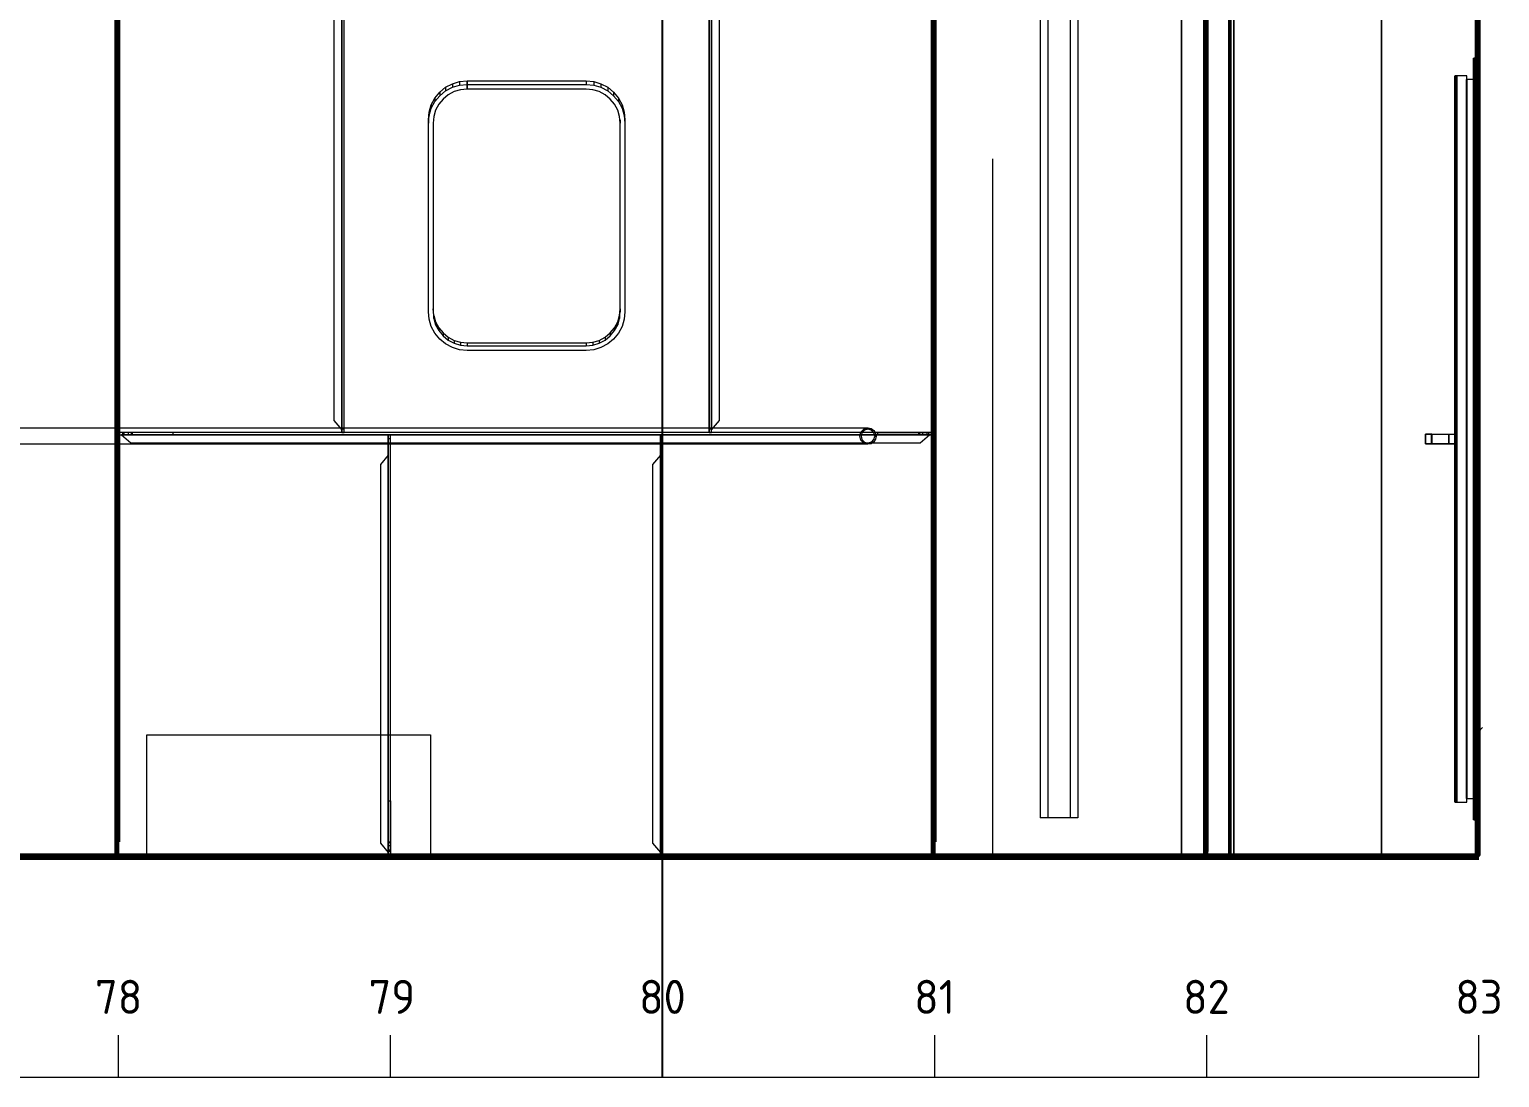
# Model space of a CAD drawing. Header units: millimetres. Extents: x -35117 to 70520, y -28859 to 27816.
# Drawn here: x 66736 to 70520, y -10309 to -7611 of the extents above; entities that cross this region are included whole.
import ezdxf

# ---------------------------------------------------------------- set-up
doc = ezdxf.new("R2010")
doc.units = ezdxf.units.MM
for name, color, linetype in [('-1', 7, 'Continuous'), ('-1102', 7, 'Continuous'), ('-1109', 7, 'Continuous'), ('-1114', 7, 'Continuous'), ('-1513', 7, 'Continuous'), ('PIPE_VENT', 251, 'Continuous')]:
    doc.layers.add(name, color=color, linetype=linetype)
doc.layers.add('Hull', color=1, linetype='Continuous', lineweight=40)
doc.layers.add('Other', color=3, linetype='Continuous', lineweight=60)
doc.styles.add('SIMPLEX', font='simplex.shx', dxfattribs={"width": 0.9, "height": 50})
doc.styles.add('Style_GOST_type_B', font='GOST type B')
doc.dimstyles.new('М_20 -1', dxfattribs={"dimscale": 0, "dimtxt": 50, "dimasz": 50, "dimexe": 50, "dimexo": 0, "dimgap": 25, "dimtad": 1, "dimdec": 0, "dimrnd": 5, "dimdsep": 46, "dimtxsty": 'SIMPLEX', "dimcen": 50, "dimclrd": 1, "dimclre": 1, "dimclrt": 3, "dimadec": 0, "dimazin": 0, "dimtfac": 1, "dimtdec": 0, "dimtmove": 0, "dimatfit": 3, "dimfxl": 1, "dimtolj": 1, "dimtzin": 0, "dimarcsym": 0})

# ---------------------------------------------------------------- blocks, each defined once
blk = doc.blocks.new('*D305')
at = {"layer": 'Defpoints', "color": 0, "linetype": 'Continuous'}
for p in [(68229.6, -7318.9), (68365.8, -7450.8), (68365.8, -10309.1)]:
    blk.add_point(p, dxfattribs=at)
at = {"layer": 'Hull', "color": 1, "linetype": 'Continuous', "lineweight": -2}
for p, q in [((68229.6, -7318.9), (68229.6, -7500.8)), ((68365.8, -10309.1), (68365.8, -7400.8)), ((68179.6, -7450.8), (68129.6, -7450.8)), ((68229.6, -7450.8), (68365.8, -7450.8)), ((68415.8, -7450.8), (68623, -7450.8))]:
    blk.add_line(p, q, dxfattribs=at)
at = {"layer": 'Hull', "color": 1, "linetype": 'Continuous'}
for points in [[(68179.6, -7442.4), (68179.6, -7459.1), (68229.6, -7450.8)], [(68415.8, -7442.4), (68415.8, -7459.1), (68365.8, -7450.8)]]:
    blk.add_solid(points, dxfattribs=at)
at = {"layer": 'Hull', "color": 3, "linetype": 'Continuous', "lineweight": 9, "insert": (68544.4, -7400.8), "char_height": 50, "attachment_point": 5, "style": 'SIMPLEX'}
blk.add_mtext('\\A1;135', dxfattribs=at)

msp = doc.modelspace()

# ---------------------------------------------------------------- linework, layer by layer
at = {"layer": '-1', "color": 1, "lineweight": 0}
for p, q in [((66965.81, -10309.107), (66965.81, -10199.732)), ((67665.81, -10309.107), (67665.81, -10199.732)), ((68365.81, -10309.107), (68365.81, -10199.732)), ((69065.81, -10309.107), (69065.81, -10199.732)), ((69765.81, -10309.107), (69765.81, -10199.732)), ((70465.81, -10309.107), (70465.81, -10199.732)), ((70465.81, -10309.107), (50582.729, -10309.107))]:
    msp.add_line(p, q, dxfattribs=at)
at = {"layer": '-1102', "color": 3, "lineweight": 0}
for p, q in [((70459.811, -8356.897), (70465.811, -8356.897)), ((70459.811, -9092.524), (70465.811, -9092.524)), ((66959.811, -9701.899), (66965.811, -9701.899)), ((66959.811, -9704.56), (66965.811, -9704.56)), ((66959.811, -9712.146), (66965.811, -9712.146)), ((66965.811, -9701.899), (66965.811, -9704.56)), ((66965.811, -9704.56), (66965.811, -9712.146)), ((66965.811, -9712.146), (66965.811, -9723.505)), ((69059.811, -9701.899), (69065.81, -9701.899)), ((69059.811, -9704.56), (69065.81, -9704.56)), ((69059.811, -9712.146), (69065.81, -9712.146)), ((69065.81, -9701.899), (69065.81, -9704.56)), ((69065.81, -9704.56), (69065.81, -9712.146)), ((69065.81, -9712.146), (69065.81, -9723.505)), ((66959.811, -9723.505), (66965.811, -9723.505)), ((67925.811, -9743.897), (67695.811, -9743.897)), ((69059.811, -9723.505), (69065.81, -9723.505)), ((69760.81, -9726.899), (69765.811, -9726.899))]:
    msp.add_line(p, q, dxfattribs=at)
for points in [[(66965.811, -9723.505), (66965.811, -9736.896), (66959.811, -9736.896)], [(69065.81, -9723.505), (69065.81, -9736.896), (69059.811, -9736.896)], [(69765.811, -9726.899), (69765.811, -9736.896), (69760.81, -9736.896)]]:
    msp.add_lwpolyline(points, dxfattribs=at)
at = {"layer": '-1109', "color": 1, "lineweight": 0}
for p, q in [((67659.811, -8707.05), (67639.81, -8730.884)), ((70465.811, -9401.899), (70465.811, -9407.898)), ((70465.811, -9417.896), (70465.811, -9726.899))]:
    msp.add_line(p, q, dxfattribs=at)
at = {"layer": '-1114', "color": 4, "lineweight": 0}
for p, q in [((66965.811, -8648.899), (66965.811, -8654.899)), ((66965.811, -8648.899), (66965.811, -8654.899)), ((69059.811, -8648.899), (69059.811, -8654.899))]:
    msp.add_line(p, q, dxfattribs=at)
at = {"layer": '-1513', "color": 34, "lineweight": 0}
for p, q in [((69700.682, -9736.921), (69700.682, -7143.561)), ((69700.682, -7143.561), (69700.682, -9736.921)), ((69415.811, -9743.897), (66665.811, -9743.897)), ((70465.801, -9736.933), (70465.801, -9736.945))]:
    msp.add_line(p, q, dxfattribs=at)
at = {"layer": 'Hull', "color": 4, "linetype": 'Continuous', "lineweight": 50}
for p, q in [((69760.81, -7143.897), (69760.81, -9736.896)), ((69765.631, -7143.561), (69765.631, -9736.921)), ((69765.631, -9736.921), (69765.631, -7143.561)), ((69765.67, -9736.921), (69765.67, -7143.561)), ((69765.67, -7143.561), (69765.67, -9736.921)), ((70465.834, -9736.921), (70465.801, -7143.897)), ((70465.801, -7143.897), (70465.834, -9736.921)), ((70465.801, -9736.945), (70465.801, -7143.897)), ((70465.801, -7143.897), (70465.801, -9736.933)), ((69765.811, -7153.898), (69765.811, -9726.899)), ((66959.811, -7351.899), (66959.811, -9736.896)), ((69059.811, -7351.899), (69059.811, -9736.896)), ((70465.811, -7411.896), (70465.811, -8356.897)), ((70459.811, -9092.524), (70459.811, -7621.271)), ((70459.811, -7621.271), (70465.811, -7621.271)), ((70465.811, -8356.897), (70465.811, -9301.899)), ((70459.811, -9301.899), (70465.811, -9301.899)), ((70465.811, -9407.898), (70465.811, -9401.899)), ((63525.772, -9743.897), (70466.028, -9743.897)), ((70465.996, -9736.896), (65765.811, -9736.896)), ((65765.811, -9743.897), (70466.028, -9743.897)), ((69759.811, -9743.897), (69765.811, -9743.897)), ((70459.811, -9743.897), (70465.811, -9743.897)), ((70465.801, -9736.933), (70465.996, -9736.933))]:
    msp.add_line(p, q, dxfattribs=at)
at = {"layer": 'Hull', "color": 86, "linetype": 'Continuous', "lineweight": 9}
for p, q in [((67539.81, -7538.898), (67539.81, -8648.899)), ((67539.81, -8641.749), (67539.81, -7546.048)), ((67545.811, -8638.898), (67545.811, -7548.899)), ((68485.811, -8648.899), (68485.811, -7538.898)), ((68491.81, -7546.048), (68491.81, -8641.749)), ((68491.81, -7546.048), (68491.81, -8641.749)), ((68491.81, -8638.898), (68491.81, -7548.899)), ((67519.811, -7569.883), (67519.811, -8617.911)), ((69215.81, -9736.896), (69215.81, -7943.897)), ((69215.81, -9736.896), (69215.81, -7943.897)), ((67519.811, -8617.911), (67539.81, -8641.749)), ((66975.811, -8648.899), (66965.811, -8648.899)), ((66965.811, -8648.899), (66965.811, -8654.899)), ((66979.205, -8648.899), (66965.811, -8648.899)), ((66965.811, -8648.899), (66965.811, -8654.899)), ((66965.811, -8654.899), (66975.811, -8654.899)), ((66965.811, -8654.899), (66979.205, -8654.899)), ((66972.961, -8654.899), (66996.797, -8674.897)), ((69052.66, -8654.899), (66972.961, -8654.899)), ((66972.961, -8654.899), (66996.797, -8674.897)), ((66975.811, -8648.899), (66975.811, -8654.899)), ((67105.811, -8648.899), (66975.811, -8648.899)), ((66975.811, -8654.899), (67105.811, -8654.899)), ((66979.205, -8648.899), (66979.205, -8654.899)), ((66990.559, -8648.899), (66979.205, -8648.899)), ((66979.205, -8654.899), (66990.559, -8654.899)), ((66990.559, -8648.899), (66990.559, -8654.899)), ((66998.147, -8648.899), (66990.559, -8648.899)), ((66990.559, -8654.899), (66998.147, -8654.899)), ((66998.147, -8648.899), (66998.147, -8654.899)), ((67000.811, -8648.899), (66998.147, -8648.899)), ((66998.147, -8654.899), (67000.811, -8654.899)), ((67000.811, -8648.899), (67000.811, -8654.899)), ((69024.811, -8648.899), (67000.811, -8648.899)), ((67000.811, -8654.899), (69024.811, -8654.899)), ((67105.811, -8654.899), (67105.811, -8648.899)), ((67539.81, -8638.898), (67545.811, -8638.898)), ((67539.81, -8648.899), (67539.81, -8638.898)), ((68485.811, -8638.898), (68491.81, -8638.898)), ((68919.81, -8654.899), (68919.81, -8648.899)), ((68919.81, -8648.899), (69049.811, -8648.899)), ((68919.81, -8654.899), (68919.81, -8648.899)), ((69049.811, -8654.899), (68919.81, -8654.899)), ((69024.811, -8654.899), (69024.811, -8648.899)), ((69027.475, -8648.899), (69024.811, -8648.899)), ((69024.811, -8654.899), (69027.475, -8654.899)), ((69027.475, -8654.899), (69027.475, -8648.899)), ((69035.062, -8648.899), (69027.475, -8648.899)), ((69027.475, -8654.899), (69035.062, -8654.899)), ((69035.062, -8654.899), (69035.062, -8648.899)), ((69046.416, -8648.899), (69035.062, -8648.899)), ((69035.062, -8654.899), (69046.416, -8654.899)), ((69046.416, -8654.899), (69046.416, -8648.899)), ((69059.811, -8648.899), (69046.416, -8648.899)), ((69046.416, -8654.899), (69059.811, -8654.899)), ((69049.811, -8648.899), (69049.811, -8654.899)), ((69049.811, -8648.899), (69059.811, -8648.899)), ((69059.811, -8654.899), (69049.811, -8654.899)), ((69059.811, -8654.899), (69059.811, -8648.899)), ((67665.811, -8664.896), (67659.811, -8664.896)), ((67665.811, -9701.899), (67665.811, -8664.896)), ((68365.81, -8664.896), (68359.811, -8664.896)), ((68365.81, -9701.899), (68365.81, -8664.896)), ((67639.81, -8730.884), (67639.81, -9705.909)), ((67659.811, -9729.749), (67659.811, -8707.05)), ((68359.811, -8707.05), (68339.811, -8730.884)), ((68339.811, -8730.884), (68339.811, -9705.909)), ((68359.811, -9729.749), (68359.811, -8707.05)), ((70475.811, -9407.898), (70465.811, -9417.896)), ((67639.81, -9705.909), (67659.811, -9729.749)), ((67659.811, -9701.899), (67665.811, -9701.899)), ((67665.811, -9704.56), (67659.811, -9704.56)), ((67665.811, -9712.146), (67659.811, -9712.146)), ((67665.811, -9704.56), (67665.811, -9701.899)), ((67665.811, -9712.146), (67665.811, -9704.56)), ((67665.811, -9723.505), (67665.811, -9712.146)), ((68339.811, -9705.909), (68359.811, -9729.749)), ((68359.811, -9701.899), (68365.81, -9701.899)), ((68365.81, -9704.56), (68359.811, -9704.56)), ((68365.81, -9712.146), (68359.811, -9712.146)), ((68365.81, -9704.56), (68365.81, -9701.899)), ((68365.81, -9712.146), (68365.81, -9704.56)), ((68365.81, -9723.505), (68365.81, -9712.146)), ((67665.811, -9723.505), (67659.811, -9723.505)), ((67665.811, -9726.899), (67659.811, -9726.899)), ((67659.811, -9743.897), (67665.811, -9743.897)), ((68365.81, -9723.505), (68359.811, -9723.505)), ((68365.81, -9726.899), (68359.811, -9726.899)), ((68359.811, -9743.897), (68365.81, -9743.897))]:
    msp.add_line(p, q, dxfattribs=at)
at = {"layer": 'Hull', "color": 4, "linetype": 'Continuous', "lineweight": 50}
for points in [[(69700.682, -7143.561), (69760.682, -7143.561), (69760.682, -9736.921), (69700.682, -9736.921)], [(69760.81, -9736.896), (69760.81, -9726.899), (69760.81, -7153.898), (69760.81, -7143.897)], [(69765.631, -7143.561), (69825.631, -7143.561), (69825.631, -9736.921), (69765.631, -9736.921)], [(70459.811, -9736.896), (70459.811, -9301.899), (70459.811, -8356.897), (70459.811, -7411.896), (70459.811, -7143.897)], [(70459.811, -7143.897), (70459.811, -7411.896), (70459.811, -8356.897)], [(70459.811, -8356.897), (70459.811, -7621.271), (70459.811, -7143.897)], [(70465.811, -7621.271), (70465.811, -7143.897), (70459.811, -7143.897)], [(70459.811, -7153.898), (70459.811, -9726.899), (70459.811, -9736.896)], [(66959.811, -7351.899), (66965.811, -7351.899), (66965.811, -9701.899)], [(66959.811, -9736.896), (66959.811, -9723.505), (66959.811, -9712.146), (66959.811, -9704.56), (66959.811, -9701.899), (66959.811, -7351.899)], [(69059.811, -7351.899), (69065.81, -7351.899), (69065.81, -9701.899)], [(69059.811, -9736.896), (69059.811, -9723.505), (69059.811, -9712.146), (69059.811, -9704.56), (69059.811, -9701.899), (69059.811, -7351.899)], [(70459.811, -7621.271), (70459.811, -8356.897), (70459.811, -9092.524)], [(70459.811, -9092.524), (70465.811, -9092.524), (70465.811, -7621.271), (70459.811, -7621.271)], [(70465.811, -7621.271), (70465.811, -8356.897), (70459.811, -8356.897)], [(70459.811, -9736.896), (70459.811, -9092.524), (70459.811, -8356.897)], [(70459.811, -8356.897), (70459.811, -9301.899), (70459.811, -9736.896)], [(70465.811, -9092.524), (70465.811, -9736.896), (70459.811, -9736.896)], [(70465.811, -9301.899), (70465.811, -9736.896), (70459.811, -9736.896)], [(69265.81, -9736.896), (70465.996, -9736.896)], [(70465.996, -9736.945), (70465.801, -9736.945)]]:
    msp.add_lwpolyline(points, dxfattribs=at)
at = {"layer": 'Hull', "color": 86, "linetype": 'Continuous', "lineweight": 9}
for points in [[(67539.81, -7546.048), (67519.811, -7569.883), (67519.811, -8617.911), (67539.81, -8641.749)], [(67539.81, -8638.898), (67539.81, -7548.899), (67539.81, -7538.898)], [(68485.811, -7548.899), (68485.811, -8638.898), (68485.811, -8648.899)], [(68491.81, -8641.749), (68511.811, -8617.911), (68511.811, -7569.883), (68491.81, -7546.048)], [(66996.797, -8674.897), (69028.824, -8674.897), (69052.66, -8654.899)], [(67539.81, -8648.899), (67545.811, -8648.899), (67545.811, -8638.898)], [(67665.811, -8664.896), (67665.811, -8654.899), (67659.811, -8654.899)], [(67659.811, -9701.899), (67659.811, -8664.896), (67659.811, -8654.899)], [(67659.811, -8654.899), (67659.811, -8674.897), (67659.811, -8684.464), (67659.811, -8692.576), (67659.811, -8697.995), (67659.811, -8699.897), (67659.811, -9736.896)], [(68365.81, -8664.896), (68365.81, -8654.899), (68359.811, -8654.899)], [(68359.811, -9701.899), (68359.811, -8664.896), (68359.811, -8654.899)], [(68359.811, -8654.899), (68359.811, -8674.897), (68359.811, -8684.464), (68359.811, -8692.576), (68359.811, -8697.995), (68359.811, -8699.897), (68359.811, -9736.896)], [(68485.811, -8648.899), (68491.81, -8648.899), (68491.81, -8638.898)], [(67659.811, -8707.05), (67639.81, -8730.884), (67639.81, -9705.909), (67659.811, -9729.749)], [(68359.811, -8707.05), (68339.811, -8730.884), (68339.811, -9705.909), (68359.811, -9729.749)], [(70465.811, -9726.899), (70465.811, -9417.896), (70475.811, -9407.898)], [(67659.811, -9596.9), (67665.811, -9596.9), (67665.811, -9726.899)], [(67659.811, -9736.896), (67659.811, -9602.045), (67659.811, -9596.9)], [(67659.811, -9596.9), (67659.811, -9726.899), (67659.811, -9736.896)], [(68359.811, -9596.9), (68365.81, -9596.9), (68365.81, -9726.899)], [(68359.811, -9736.896), (68359.811, -9602.045), (68359.811, -9596.9)], [(68359.811, -9596.9), (68359.811, -9726.899), (68359.811, -9736.896)], [(67659.811, -9736.896), (67659.811, -9723.505), (67659.811, -9712.146), (67659.811, -9704.56), (67659.811, -9701.899)], [(68359.811, -9736.896), (68359.811, -9723.505), (68359.811, -9712.146), (68359.811, -9704.56), (68359.811, -9701.899)], [(67659.811, -9736.896), (67665.811, -9736.896), (67665.811, -9723.505)], [(67665.811, -9726.899), (67665.811, -9736.896), (67659.811, -9736.896)], [(68359.811, -9736.896), (68365.81, -9736.896), (68365.81, -9723.505)], [(68365.81, -9726.899), (68365.81, -9736.896), (68359.811, -9736.896)]]:
    msp.add_lwpolyline(points, dxfattribs=at)
at = {"layer": 'Other', "color": 5, "linetype": 'Continuous', "lineweight": 20}
for p, q in [((70452.893, -7685.257), (70452.893, -9645.258)), ((67807.256, -7759.98), (67824.543, -7750.727)), ((67824.543, -7750.727), (67843.303, -7745.029)), ((67824.543, -7750.727), (67824.543, -7759.964)), ((67843.303, -7745.029), (67862.811, -7743.104)), ((67843.303, -7745.029), (67843.303, -7754.279)), ((67862.811, -7752.359), (67862.811, -7743.104)), ((67862.811, -7743.104), (67862.811, -7755.121)), ((67862.811, -7743.104), (68168.811, -7743.104)), ((67862.812, -7752.359), (67862.812, -7743.104)), ((68168.811, -7743.104), (68168.811, -7752.359)), ((68168.811, -7743.104), (68188.32, -7745.026)), ((68188.32, -7745.026), (68188.32, -7754.279)), ((68188.32, -7745.026), (68207.08, -7750.727)), ((68207.08, -7750.727), (68207.08, -7759.961)), ((68207.08, -7750.727), (68224.369, -7759.98)), ((70404.893, -7730.262), (70404.893, -9600.263)), ((70409.893, -7730.259), (70409.893, -9600.257)), ((70434.893, -7740.259), (70434.893, -9590.259)), ((67770.422, -7804.92), (67779.664, -7787.607)), ((67779.664, -7787.607), (67792.102, -7772.434)), ((67779.664, -7787.607), (67779.664, -7796.744)), ((67792.102, -7772.434), (67807.256, -7759.98)), ((67792.102, -7772.434), (67792.102, -7781.611)), ((67807.256, -7759.98), (67807.256, -7769.19)), ((68224.369, -7759.98), (68224.369, -7769.19)), ((68224.369, -7759.98), (68239.521, -7772.434)), ((68239.521, -7772.434), (68239.521, -7781.611)), ((68239.521, -7772.434), (68251.957, -7787.607)), ((68251.957, -7787.607), (68251.957, -7796.744)), ((68251.957, -7787.607), (68261.199, -7804.92)), ((67762.811, -7843.241), (67764.732, -7823.703)), ((67764.732, -7823.703), (67770.422, -7804.92)), ((67764.732, -7823.703), (67764.732, -7832.743)), ((67770.422, -7804.92), (67770.422, -7814.008)), ((68261.199, -7804.92), (68261.199, -7814.008)), ((68261.199, -7804.92), (68266.889, -7823.703)), ((68266.889, -7823.703), (68266.889, -7832.743)), ((67762.811, -7843.241), (67762.811, -7852.225)), ((67776.502, -8347.098), (67774.81, -8329.908)), ((67776.502, -8354.703), (67776.502, -8347.098)), ((67776.502, -8347.098), (67781.51, -8363.63)), ((68250.113, -8363.63), (68255.121, -8347.098)), ((68255.121, -8347.098), (68256.811, -8329.908)), ((68255.121, -8347.098), (68255.121, -8354.703)), ((68256.811, -8329.908), (68256.811, -8337.558)), ((67781.51, -8363.63), (67781.51, -8371.189)), ((67781.51, -8363.63), (67789.641, -8378.867)), ((67789.641, -8378.867), (67789.641, -8386.38)), ((67789.641, -8378.867), (67800.586, -8392.218)), ((67800.586, -8392.218), (67800.586, -8399.698)), ((67800.586, -8392.218), (67813.922, -8403.177)), ((68217.701, -8403.177), (68231.037, -8392.218)), ((68231.037, -8392.218), (68241.98, -8378.867)), ((68231.037, -8392.218), (68231.037, -8399.698)), ((68241.98, -8378.867), (68250.113, -8363.63)), ((68241.98, -8378.867), (68241.98, -8386.38)), ((68250.113, -8363.63), (68250.113, -8371.189)), ((67813.922, -8403.177), (67813.922, -8410.627)), ((67813.922, -8403.177), (67829.135, -8411.319)), ((67829.135, -8411.319), (67829.135, -8418.747)), ((67829.135, -8411.319), (67845.643, -8416.333)), ((67845.643, -8416.333), (67845.643, -8423.749)), ((67845.643, -8416.333), (67862.811, -8418.027)), ((67862.811, -8418.027), (67862.811, -8425.437)), ((67862.811, -8418.027), (68168.811, -8418.027)), ((68168.811, -8418.027), (68185.979, -8416.333)), ((68168.811, -8418.027), (68168.811, -8425.437)), ((68185.979, -8416.333), (68202.486, -8411.319)), ((68185.979, -8416.333), (68185.979, -8423.749)), ((68202.486, -8411.319), (68217.701, -8403.177)), ((68202.486, -8411.319), (68202.486, -8418.747)), ((68217.701, -8403.177), (68217.701, -8410.627)), ((70328.807, -8677.759), (70328.807, -8652.759)), ((70328.892, -8652.759), (70328.892, -8677.759)), ((70328.768, -8677.759), (70388.746, -8677.759)), ((70404.748, -8677.759), (70344.768, -8677.759)), ((70344.768, -8677.759), (70344.807, -8677.759)), ((70388.746, -8677.759), (70388.732, -8677.759)), ((70404.893, -9600.263), (70409.893, -9600.263)), ((70409.893, -9600.257), (70434.893, -9600.257)), ((70434.893, -9590.259), (70452.893, -9590.259)), ((70452.893, -9645.258), (70459.893, -9645.258))]:
    msp.add_line(p, q, dxfattribs=at)
for points in [[(70452.893, -9645.258), (70452.766, -9645.258), (70452.752, -9640.839), (70452.74, -9627.753), (70452.729, -9606.495), (70452.719, -9577.894), (70452.711, -9543.042), (70452.705, -9503.278), (70452.701, -9460.132), (70452.699, -9415.259), (70452.699, -7915.259), (70452.701, -7870.389), (70452.705, -7827.24), (70452.711, -7787.479), (70452.719, -7752.625), (70452.729, -7724.021), (70452.74, -7702.765), (70452.754, -7689.679), (70452.766, -7685.257), (70452.893, -7685.257)], [(70459.893, -9645.258), (70459.893, -7685.257), (70452.893, -7685.257)], [(67762.811, -8337.558), (67762.811, -7852.225), (67764.732, -7832.743), (67770.422, -7814.008), (67779.664, -7796.744), (67792.102, -7781.611), (67807.256, -7769.19), (67824.543, -7759.964), (67843.303, -7754.279), (67862.812, -7752.359)], [(67862.812, -7752.359), (67862.811, -7764.344), (67845.643, -7766.031), (67829.135, -7771.033), (67813.92, -7779.154), (67800.586, -7790.082), (67789.643, -7803.4), (67781.51, -7818.592), (67776.502, -7835.08), (67774.81, -7852.225), (67774.81, -8337.558)], [(67862.811, -7764.344), (67862.811, -7752.359), (68168.811, -7752.359), (68188.32, -7754.279), (68207.08, -7759.961), (68224.369, -7769.19), (68239.521, -7781.611), (68251.957, -7796.744), (68261.199, -7814.008), (68266.889, -7832.743), (68268.811, -7852.225)], [(70404.893, -9600.263), (70404.766, -9600.263), (70404.756, -9596.705), (70404.746, -9586.176), (70404.736, -9569.08), (70404.729, -9546.076), (70404.721, -9518.042), (70404.717, -9486.054), (70404.715, -9451.349), (70404.713, -9415.259), (70404.713, -7915.262), (70404.715, -7879.169), (70404.717, -7844.465), (70404.722, -7812.479), (70404.729, -7784.446), (70404.736, -7761.438), (70404.746, -7744.343), (70404.756, -7733.817), (70404.766, -7730.262), (70404.893, -7730.262)], [(70409.893, -9600.263), (70409.893, -7730.262), (70404.893, -7730.262)], [(70409.893, -9600.257), (70409.766, -9600.257), (70409.756, -9596.705), (70409.746, -9586.176), (70409.736, -9569.08), (70409.729, -9546.076), (70409.72, -9518.036), (70409.717, -9486.054), (70409.713, -9451.349), (70409.713, -9415.259), (70409.713, -7915.259), (70409.715, -7879.166), (70409.717, -7844.462), (70409.723, -7812.479), (70409.729, -7784.446), (70409.736, -7761.435), (70409.746, -7744.339), (70409.756, -7733.814), (70409.766, -7730.259), (70409.893, -7730.259)], [(70434.893, -9600.257), (70434.893, -7730.259), (70409.893, -7730.259)], [(70434.893, -9590.259), (70434.766, -9590.259), (70434.756, -9586.896), (70434.746, -9576.941), (70434.738, -9560.767), (70434.73, -9539.002), (70434.725, -9512.482), (70434.719, -9482.227), (70434.717, -9449.402), (70434.715, -9415.259), (70434.715, -7915.259), (70434.717, -7881.119), (70434.719, -7848.291), (70434.725, -7818.033), (70434.73, -7791.514), (70434.738, -7769.751), (70434.746, -7753.58), (70434.756, -7743.622), (70434.766, -7740.259), (70434.893, -7740.259)], [(70452.893, -9590.259), (70452.893, -7740.259), (70434.893, -7740.259)], [(68256.811, -7852.225), (68255.119, -7835.08), (68250.111, -7818.595), (68241.98, -7803.4), (68231.037, -7790.082), (68217.701, -7779.154), (68202.488, -7771.033), (68185.979, -7766.031), (68168.811, -7764.344), (67862.811, -7764.344)], [(68266.889, -7823.703), (68268.811, -7843.241), (68268.811, -7852.225)], [(67762.811, -8337.558), (67762.811, -8329.908), (67762.811, -7843.241)], [(68268.811, -7852.225), (68268.811, -8337.558), (68266.889, -8357.041), (68261.199, -8375.776), (68251.957, -8393.039), (68239.521, -8408.173), (68224.367, -8420.594), (68207.08, -8429.819), (68188.32, -8435.502), (68168.811, -8437.421), (67862.811, -8437.421), (67843.301, -8435.502), (67824.543, -8429.819), (67807.254, -8420.591), (67792.1, -8408.173), (67779.664, -8393.039), (67770.422, -8375.776), (67764.732, -8357.041), (67762.811, -8337.558)], [(67774.81, -8337.558), (67776.502, -8354.703), (67781.51, -8371.189), (67789.641, -8386.38), (67800.586, -8399.698), (67813.922, -8410.627), (67829.135, -8418.747), (67845.643, -8423.749), (67862.811, -8425.437), (68168.811, -8425.437), (68185.979, -8423.749), (68202.486, -8418.747), (68217.701, -8410.627), (68231.037, -8399.698), (68241.98, -8386.38), (68250.113, -8371.189), (68255.121, -8354.703), (68256.811, -8337.558), (68256.811, -7852.225)], [(68256.811, -8329.908), (68256.811, -7843.241), (68256.811, -7852.225)], [(70328.768, -8677.759), (70328.768, -8652.759), (70328.807, -8652.759)], [(70328.807, -8652.759), (70344.807, -8652.759), (70344.807, -8677.759)], [(70328.892, -8677.759), (70328.855, -8677.759), (70328.855, -8652.759)], [(70344.892, -8652.759), (70344.855, -8652.759), (70328.855, -8652.759)], [(70328.855, -8652.759), (70328.892, -8652.759), (70344.892, -8652.759)], [(70328.892, -8677.759), (70344.892, -8677.759), (70344.892, -8652.759)], [(70344.768, -8677.759), (70344.768, -8652.759), (70404.748, -8652.759), (70404.748, -8677.759)], [(70388.732, -8677.759), (70388.732, -8652.759), (70388.746, -8652.759), (70388.746, -8677.759)], [(70344.807, -8677.759), (70328.807, -8677.759), (70328.768, -8677.759)], [(70388.732, -8677.759), (70404.732, -8677.759), (70404.748, -8677.759)]]:
    msp.add_lwpolyline(points, dxfattribs=at)
at = {"layer": 'PIPE_VENT', "color": 251, "linetype": 'Continuous', "lineweight": 5}
for p, q in [((70215.67, -9736.921), (70215.67, -7143.561)), ((70215.67, -7143.561), (70215.67, -9736.921)), ((69835.592, -9736.921), (69835.396, -7213.727)), ((69835.396, -7213.727), (69835.592, -9736.921)), ((69337.311, -7238.016), (69337.311, -9640.345)), ((69357.31, -7238.016), (69357.31, -9640.345)), ((69414.311, -7238.016), (69414.311, -9640.345)), ((69434.31, -7238.016), (69434.31, -9640.345)), ((68873.134, -8657.898), (68875.947, -8647.397)), ((68875.947, -8668.396), (68873.134, -8657.898)), ((68875.947, -8647.397), (68883.635, -8639.713)), ((68883.635, -8639.713), (68894.135, -8636.896)), ((68903.035, -8642.481), (68894.135, -8640.098)), ((68894.139, -8636.896), (68902.174, -8638.498)), ((68902.174, -8638.498), (68908.984, -8643.049)), ((68909.549, -8648.996), (68903.035, -8642.481)), ((68908.984, -8643.049), (68913.537, -8649.86)), ((68911.934, -8657.898), (68909.549, -8648.996)), ((68909.549, -8666.797), (68911.934, -8657.898)), ((68911.934, -8657.898), (68915.135, -8657.898)), ((68913.537, -8649.86), (68915.135, -8657.898)), ((68915.135, -8657.898), (68913.537, -8665.934)), ((68883.635, -8676.084), (68875.947, -8668.396)), ((68894.135, -8678.898), (68883.635, -8676.084)), ((68903.035, -8673.313), (68894.135, -8675.699)), ((68908.984, -8672.748), (68902.174, -8677.298)), ((68903.035, -8673.313), (68909.549, -8666.797)), ((68913.537, -8665.934), (68908.984, -8672.748)), ((69434.31, -9640.345), (69337.311, -9640.345)), ((69414.311, -9640.345), (69357.31, -9640.345))]:
    msp.add_line(p, q, dxfattribs=at)
for points in [[(69765.67, -9736.921), (70215.67, -9736.921), (70215.67, -7143.561), (69765.67, -7143.561)], [(69835.592, -9736.921), (70215.67, -9736.921), (70215.475, -7213.727), (69835.396, -7213.727)], [(66177.115, -8638.498), (66185.152, -8636.896), (68894.139, -8636.896)], [(68894.135, -8678.898), (68883.635, -8676.084), (68875.947, -8668.396), (68873.134, -8657.898), (68875.947, -8647.397), (68883.635, -8639.713), (68894.135, -8636.896)], [(68894.135, -8640.098), (68885.234, -8642.481), (68878.719, -8648.996), (68876.334, -8657.898), (68878.719, -8666.797), (68885.234, -8673.313), (68894.135, -8675.699)], [(68894.135, -8636.896), (68904.635, -8639.71), (68912.321, -8647.397), (68915.135, -8657.898), (68911.934, -8657.898)], [(68911.934, -8657.898), (68909.549, -8648.996), (68903.035, -8642.481), (68894.135, -8640.098)], [(68915.135, -8657.898), (68912.321, -8668.396), (68904.635, -8676.084), (68894.135, -8678.898)], [(68894.135, -8675.699), (68903.035, -8673.313), (68909.549, -8666.797), (68911.934, -8657.898)], [(68902.174, -8677.298), (68894.139, -8678.898), (66185.152, -8678.898), (66177.115, -8677.298)], [(67038.439, -9426.899), (67768.44, -9426.899), (67768.44, -9736.896), (67038.439, -9736.896), (67038.439, -9426.899)]]:
    msp.add_lwpolyline(points, dxfattribs=at)

# ---------------------------------------------------------------- texts
at = {"layer": '-1', "color": 3, "lineweight": 0, "style": 'Style_GOST_type_B'}
for s, p in [('78', (66905.085, -10145.045)), ('79', (67609.108, -10145.045)), ('80', (68305.147, -10145.045)), ('81', (69013.068, -10145.045)), ('82', (69705.147, -10145.045)), ('83', (70405.581, -10145.045))]:
    msp.add_text(s, height=87.5, dxfattribs=at).set_placement(p)

# ---------------------------------------------------------------- dimensions: what is measured, and where the dimension line sits
at = {"layer": 'Hull', "color": 86, "linetype": 'Continuous', "lineweight": 9}
dim = msp.add_linear_dim(base=(68365.81, -7450.772), p1=(68229.611, -7318.897), p2=(68365.81, -10309.107), angle=180, dimstyle='М_20 -1', override={"dimscale": 1, "dimfxl": 1.25}, dxfattribs=at)
dim.commit()
dim.dimension.update_dxf_attribs({"geometry": '*D305', "text_midpoint": (68544.382, -7450.772), "dimtype": 160})

doc.saveas('drawing.dxf')
